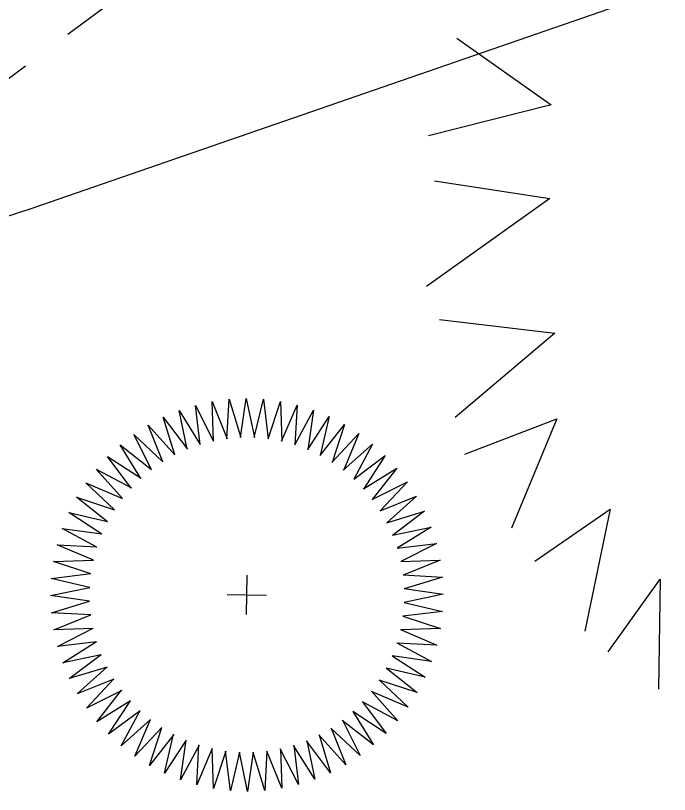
# Model space of a CAD drawing. Extents: x 352140 to 354978, y 6304672 to 6307963.
# Drawn here: x 352458.7 to 352464.86, y 6305733.27 to 6305740.61 of the extents above; entities that cross this region are included whole.
import ezdxf

# ---------------------------------------------------------------- set-up
doc = ezdxf.new("R2010")
doc.units = 0
doc.linetypes.add('DASHDOT', pattern=[1, 0.5, -0.25, 0, -0.25])
doc.linetypes.add('HIDDENX2', pattern=[0.75, 0.5, -0.25])
doc.layers.get('0').update_dxf_attribs({"linetype": 'CONTINUOUS'})
for name, color, linetype in [('03_S2_Pav ext_Borde vereda', 7, 'CONTINUOUS'), ('1-ACOPIO', 252, 'HIDDENX2'), ('1-CERCO', 252, 'CERCO_LINE'), ('Paisajismo', 253, 'CONTINUOUS'), ('Z-CIRUE', 253, 'CONTINUOUS')]:
    doc.layers.add(name, color=color, linetype=linetype)
doc.layers.add('0_ASD_LINEA OFICIAL', color=253, linetype='DASHDOT', lineweight=20)
doc.linetypes.add('CERCO_LINE', pattern='A,0.5,-0.2,[" X ",STANDARD,S=0.1,R=0,X=-0.1,Y=-0.05],-0.25', length=0.95)

# ---------------------------------------------------------------- blocks, each defined once
blk = doc.blocks.new('CIRUE')
at = {"linetype": 'Continuous'}
for p, q in [((-0.2120029029638317, 1.468401435830856), (-0.1969811779745214, 1.839601242086701)), ((-0.1969811779745214, 1.839601242086701), (-0.0814066222437759, 1.481390591614399)), ((-0.0832166473801408, 1.481290446781031), (-0.0359000681928592, 1.849771506264233)), ((-0.0359000681928592, 1.849771506264233), (0.04801388395299, 1.482848255299587)), ((0.0462038588157156, 1.48290389131671), (0.1254555126124615, 1.845854730562905)), ((0.1254555126124615, 1.845854730562905), (0.1770709014926979, 1.473026643501271)), ((-0.5134314329707195, 1.777444682234545), (-0.3374101976942256, 1.444745000771491)), ((-0.4637670138035901, 1.40927889352497), (-0.5134314329707195, 1.777444682234545)), ((-0.3565638243244393, 1.815432955656206), (-0.2102077140998517, 1.468657361518126)), ((-0.3391757140143454, 1.444333294236912), (-0.3565638243244393, 1.815432955656206)), ((0.1752720035601669, 1.473241769441302), (0.2858541538998907, 1.827899132864559)), ((0.2858541538998907, 1.827899132864559), (0.3047778183199625, 1.45198881037777)), ((0.3030048838645598, 1.452356008102697), (0.4440792813975349, 1.796034530545967)), ((0.4440792813975349, 1.796034530545967), (0.4301702767770621, 1.419897954918497)), ((-0.6663933931222346, 1.725940565391738), (-0.4620460063033534, 1.409846380913223)), ((-0.5848272809589616, 1.363501577516899), (-0.6663933931222346, 1.725940565391738)), ((0.428434432999893, 1.420420933490277), (0.5989254480427917, 1.750490885813633)), ((0.5506037114546416, 1.377677635025293), (0.7492094611689026, 1.691627978257429)), ((0.5989254480427917, 1.750490885813633), (0.5522839192144602, 1.376998875599384)), ((0.7492094611689026, 1.691627978257429), (0.6701951877175816, 1.323629097602407)), ((-0.8142813483846112, 1.661287802845209), (-0.5831619094687994, 1.36421000948576)), ((-0.7014403756993488, 1.307342580456861), (-0.8142813483846112, 1.661287802845209)), ((0.6685780341158534, 1.324448801608924), (0.89379634600391, 1.619894605093577)), ((0.89379634600391, 1.619894605093577), (0.7830064878662597, 1.260178073057205)), ((-0.9559751602610049, 1.583998245970179), (-0.6998417674367374, 1.308191957006557)), ((-0.8127124126649505, 1.241224736093727), (-0.9559751602610049, 1.583998245970179)), ((-1.090391780918253, 1.494646800286318), (-0.8111954038940894, 1.242215057220619)), ((-0.9178014334456748, 1.165671022992683), (-1.090391780918253, 1.494646800286318)), ((0.7814672246868213, 1.261135012575323), (1.031577091243889, 1.53583599930198)), ((1.031577091243889, 1.53583599930198), (0.8898610249634658, 1.187135398923601)), ((-1.216507507613642, 1.39393447962766), (-0.9163771513722168, 1.166787452430299)), ((-1.015902570303297, 1.081241510410337), (-1.216507507613642, 1.39393447962766)), ((0.8884107794165175, 1.188222155818266), (1.161509448807919, 1.440075284288014)), ((1.161509448807919, 1.440075284288014), (0.9899390950085944, 1.10506856259326)), ((0.9885889942952417, 1.10627400966041), (1.282599388502604, 1.333369109906471)), ((1.282599388502604, 1.333369109906471), (1.082484048155493, 1.01458585119849)), ((-1.333369109906016, 1.282595679437236), (-1.014582142132895, 1.082487757224499)), ((-1.10627400966041, 0.9885889942954691), (-1.333369109906016, 1.282595679437236)), ((1.08124521947957, 1.015902570303069), (1.393930770558654, 1.216507507613869)), ((1.393930770558654, 1.216507507613869), (1.166791161495894, 0.9163808604382666)), ((-1.440078993353382, 1.16150944881133), (-1.1050648535238, 0.9899390950122324)), ((-1.188225864887499, 0.888407070347057), (-1.440078993353382, 1.16150944881133)), ((-1.535832290235703, 1.031580800313122), (-1.187139107989424, 0.8898647340322441)), ((-1.261135012571685, 0.7814672246863665), (-1.535832290235703, 1.031580800313122)), ((1.165671022992683, 0.9178014334454474), (1.494650509352141, 1.090391780917798)), ((1.494650509352141, 1.090391780917798), (1.242218766289625, 0.811195403893862)), ((1.241228445159322, 0.8127087035995828), (1.583998245970179, 0.9559751602605502)), ((1.583998245970179, 0.9559751602605502), (1.308191957006784, 0.6998417674335542)), ((-1.619894605097215, 0.8937963460036826), (-1.260178073053794, 0.7830101969318548)), ((-1.324445092539463, 0.6685743250466203), (-1.619894605097215, 0.8937963460036826)), ((1.307338871391039, 0.7014440847653987), (1.661287802845436, 0.8142813483880218)), ((1.661287802845436, 0.8142813483880218), (1.364210009482122, 0.5831582004032043)), ((-1.691631687326662, 0.7492094611689026), (-1.323625388537039, 0.6701951877171268)), ((-1.377673925959243, 0.5506000023854085), (-1.691631687326662, 0.7492094611689026)), ((1.363497868447666, 0.584827280959189), (1.725936856325461, 0.6663971021914676)), ((1.725936856325461, 0.6663971021914676), (1.409846380909585, 0.4620422972338929)), ((-1.750490885817271, 0.5989254480423369), (-1.377002584665206, 0.5522839192115043)), ((-1.420420933493915, 0.4284381420688987), (-1.750490885817271, 0.5989254480423369)), ((-1.796030821476961, 0.4440792813973076), (-1.419894245848809, 0.4301702767770621)), ((-1.452356008099741, 0.3030085929337929), (-1.796030821476961, 0.4440792813973076)), ((1.40927889352497, 0.4637670138072281), (1.777448391303551, 0.5134314329736753)), ((1.777448391303551, 0.5134314329736753), (1.444748709840496, 0.3374101976937709)), ((-1.827899132864331, 0.285857862968669), (-1.451985101311948, 0.3047741092507295)), ((1.444337003305918, 0.3391720049451123), (1.815432955656433, 0.3565601152552063)), ((1.815432955656433, 0.3565601152552063), (1.468661070583948, 0.2102040050340293)), ((-1.473238060371841, 0.1752720035635775), (-1.827899132864331, 0.285857862968669)), ((-1.8458584396285, 0.1254518035432284), (-1.473022934432265, 0.1770671924239196)), ((0, -0.1854571040109931), (0, 0.1854571040109931)), ((1.468401435830856, 0.212002902963377), (1.839601242083518, 0.1969811779745214)), ((1.839601242083518, 0.1969811779745214), (1.481390591614399, 0.0814066222435486)), ((-1.482907600382532, 0.0462038588157156), (-1.8458584396285, 0.1254518035432284)), ((1.481290446780804, 0.0832166473803682), (1.849767797195454, 0.0359037772616375)), ((-1.849767797195454, -0.0359037772616375), (-1.482848255296631, 0.0480138839525353)), ((-0.185453394945398, 0), (0.185453394945398, 0)), ((1.849767797195454, 0.0359037772616375), (1.482848255296631, -0.0480138839525353)), ((-1.481290446780804, -0.0832166473803682), (-1.849767797195454, -0.0359037772616375)), ((1.482907600382532, -0.0462038588157156), (1.8458584396285, -0.1254518035432284)), ((-1.839601242083518, -0.1969811779745214), (-1.481390591614399, -0.0814066222435486)), ((1.8458584396285, -0.1254518035432284), (1.473022934432265, -0.1770671924239196)), ((-1.468401435830856, -0.212002902963377), (-1.839601242083518, -0.1969811779745214)), ((-1.815432955656433, -0.3565601152552063), (-1.468661070583948, -0.2102040050340293)), ((1.473238060371841, -0.1752720035635775), (1.827899132864331, -0.285857862968669)), ((1.827899132864331, -0.285857862968669), (1.451985101311948, -0.3047741092507295)), ((-1.444337003305918, -0.3391720049451123), (-1.815432955656433, -0.3565601152552063)), ((-1.777448391303551, -0.5134314329736753), (-1.444748709840496, -0.3374101976937709)), ((1.452356008099741, -0.3030085929337929), (1.796030821476961, -0.4440792813973076)), ((1.796030821476961, -0.4440792813973076), (1.419894245848809, -0.4301702767770621)), ((1.420420933493915, -0.4284381420688987), (1.750490885817271, -0.5989254480423369)), ((-1.40927889352497, -0.4637670138072281), (-1.777448391303551, -0.5134314329736753)), ((-1.725936856325461, -0.6663971021914676), (-1.409846380909585, -0.4620422972338929)), ((-1.363497868447666, -0.584827280959189), (-1.725936856325461, -0.6663971021914676)), ((-1.661287802845436, -0.8142813483880218), (-1.364210009482122, -0.5831582004032043)), ((1.750490885817271, -0.5989254480423369), (1.377002584665206, -0.5522839192115043)), ((1.377673925959243, -0.5506000023854085), (1.691631687326662, -0.7492094611689026)), ((-1.307338871391039, -0.7014440847653987), (-1.661287802845436, -0.8142813483880218)), ((-1.583998245970179, -0.9559751602605502), (-1.308191957006784, -0.6998417674335542)), ((1.691631687326662, -0.7492094611689026), (1.323625388537039, -0.6701951877171268)), ((1.324445092539463, -0.6685743250466203), (1.619894605097215, -0.8937963460036826)), ((1.619894605097215, -0.8937963460036826), (1.260178073053794, -0.7830101969318548)), ((1.261135012571685, -0.7814672246863665), (1.535832290235703, -1.031580800313122)), ((-1.241228445159322, -0.8127087035995828), (-1.583998245970179, -0.9559751602605502)), ((-1.494650509352141, -1.090391780917798), (-1.242218766289625, -0.811195403893862)), ((-1.165671022992683, -0.9178014334454474), (-1.494650509352141, -1.090391780917798)), ((-1.393930770558654, -1.216507507613869), (-1.166791161495894, -0.9163808604382666)), ((1.535832290235703, -1.031580800313122), (1.187139107989424, -0.8898647340322441)), ((1.188225864887499, -0.888407070347057), (1.440078993353382, -1.16150944881133)), ((-1.08124521947957, -1.015902570303069), (-1.393930770558654, -1.216507507613869)), ((-1.282599388502604, -1.333369109906471), (-1.082484048155493, -1.01458585119849)), ((1.440078993353382, -1.16150944881133), (1.1050648535238, -0.9899390950122324)), ((1.10627400966041, -0.9885889942954691), (1.333369109906016, -1.282595679437236)), ((1.333369109906016, -1.282595679437236), (1.014582142132895, -1.082487757224499)), ((1.015902570303297, -1.081241510410337), (1.216507507613642, -1.39393447962766)), ((-0.9885889942952417, -1.10627400966041), (-1.282599388502604, -1.333369109906471)), ((-1.161509448807919, -1.440075284288014), (-0.9899390950085944, -1.10506856259326)), ((1.216507507613642, -1.39393447962766), (0.9163771513722168, -1.166787452430299)), ((0.9178014334456748, -1.165671022992683), (1.090391780918253, -1.494646800286318)), ((-0.8884107794165175, -1.188222155818266), (-1.161509448807919, -1.440075284288014)), ((-1.031577091243889, -1.53583599930198), (-0.8898610249634658, -1.187135398923601)), ((1.090391780918253, -1.494646800286318), (0.8111954038940894, -1.242215057220619)), ((0.8127124126649505, -1.241224736093727), (0.9559751602610049, -1.583998245970179)), ((-0.7814672246868213, -1.261135012575323), (-1.031577091243889, -1.53583599930198)), ((-0.89379634600391, -1.619894605093577), (-0.7830064878662597, -1.260178073057205)), ((0.9559751602610049, -1.583998245970179), (0.6998417674367374, -1.308191957006557)), ((0.7014403756993488, -1.307342580456861), (0.8142813483846112, -1.661287802845209)), ((-0.6685780341158534, -1.324448801608924), (-0.89379634600391, -1.619894605093577)), ((-0.7492094611689026, -1.691627978257429), (-0.6701951877175816, -1.323629097602407)), ((-0.5506037114546416, -1.377677635025293), (-0.7492094611689026, -1.691627978257429)), ((-0.5989254480427917, -1.750490885813633), (-0.5522839192144602, -1.376998875599384)), ((0.8142813483846112, -1.661287802845209), (0.5831619094687994, -1.36421000948576)), ((0.5848272809589616, -1.363501577516899), (0.6663933931222346, -1.725940565391738)), ((-0.428434432999893, -1.420420933490277), (-0.5989254480427917, -1.750490885813633)), ((-0.4440792813975349, -1.796034530545967), (-0.4301702767770621, -1.419897954918497)), ((-0.3030048838645598, -1.452356008102697), (-0.4440792813975349, -1.796034530545967)), ((-0.2858541538998907, -1.827899132864559), (-0.3047778183199625, -1.45198881037777)), ((0.5134314329707195, -1.777444682234545), (0.3374101976942256, -1.444745000771491)), ((0.3391757140143454, -1.444333294236912), (0.3565638243244393, -1.815432955656206)), ((0.6663933931222346, -1.725940565391738), (0.4620460063033534, -1.409846380913223)), ((0.4637670138035901, -1.40927889352497), (0.5134314329707195, -1.777444682234545)), ((-0.1752720035601669, -1.473241769441302), (-0.2858541538998907, -1.827899132864559)), ((-0.1254555126124615, -1.845854730562905), (-0.1770709014926979, -1.473026643501271)), ((-0.0462038588157156, -1.48290389131671), (-0.1254555126124615, -1.845854730562905)), ((0.0359000681928592, -1.849771506264233), (-0.04801388395299, -1.482848255299587)), ((0.0832166473801408, -1.481290446781031), (0.0359000681928592, -1.849771506264233)), ((0.1969811779745214, -1.839601242086701), (0.0814066222437759, -1.481390591614399)), ((0.2120029029638317, -1.468401435830856), (0.1969811779745214, -1.839601242086701)), ((0.3565638243244393, -1.815432955656206), (0.2102077140998517, -1.468657361518126))]:
    blk.add_line(p, q, dxfattribs=at)
blk = doc.blocks.new('A$C27410629')
at = {"true_color": 0x136734, "transparency": 33554559}
h = blk.add_hatch(dxfattribs=at)
h.set_pattern_fill('ANSI31', color=116, scale=0.5)
h.set_pattern_definition([(45, (-8759.562515186517, -519.1035735587502), (-1.122532015133644, 1.122532015133644), [])])
h.paths.add_polyline_path([(137.5068959888558, 1252.464406617455, 0.1176268807227723), (109.8147584422568, 1254.193915082658, 0.0669245107500281), (94.44469839795602, 1249.334472017372, 0.3153492887079504), (64.30173641118381, 1196.270282113329, 0.0226826871159959), (65.7292635223912, 1185.310127003227), (112.3603922077091, 1218.953454515778), (153.4782689701005, 1161.962272479494), (172.1053089193083, 1139.480769404351), (187.9579650288579, 1141.807885415954), (193.565073162812, 1120.465553675225), (224.197974734232, 1050.129297271156), (250.6203797236194, 989.4787086543838), (268.1526288855184, 972.7353945672494, 7.2547007156e-06), (291.4898137452492, 983.2987389690225), (238.1945199318034, 1105.633967029937), (205.2934048173047, 1181.112163638985), (177.0531538182076, 1197.651557407602)])
at = {"layer": '0_ASD_LINEA OFICIAL', "ltscale": 8, "const_width": 0.5}
blk.add_lwpolyline([(250.6203797236194, 989.4787086543838), (268.1526288854875, 972.7353945673531, 7.2547007157e-06), (291.4898137452146, 983.2987389692971), (291.4898137452146, 983.2987389692971), (238.1945199318034, 1105.633967029937), (205.2934048173047, 1181.112163638985), (177.0531538182076, 1197.651557407602), (137.6146324061954, 1252.315079214)], format="xyb", dxfattribs=at)
blk = doc.blocks.new('1.0 - LO RECABARREN LOTEO PARQUE - VEGETACION EXISTENTE ETAPA MUNICIPAL__2024')
at = {"layer": 'Paisajismo'}
for p, q in [((352462.857148591, 6305740.392083103), (352463.744682434, 6305739.766022175)), ((352463.744682434, 6305739.766022175), (352462.5889468329, 6305739.474435114)), ((352462.6473821066, 6305739.050829679), (352463.7328453371, 6305738.883071552)), ((352463.7328453371, 6305738.883071552), (352462.5699088353, 6305738.054356197)), ((352462.6934318358, 6305737.744949996), (352463.7799636288, 6305737.615311809)), ((352463.7799636288, 6305737.615311809), (352462.8410617145, 6305736.821727245)), ((352462.9328672916, 6305736.475281013), (352463.8009304526, 6305736.808858962)), ((352463.8009304526, 6305736.808858962), (352463.3712081619, 6305735.778304546)), ((352463.5911729357, 6305735.46827444), (352464.3013204982, 6305735.957844558)), ((352464.3013204982, 6305735.957844558), (352464.061797612, 6305734.808999431)), ((352464.2833047954, 6305734.614020467), (352464.7725025895, 6305735.298562078)), ((352464.7725025895, 6305735.298562078), (352464.7586119356, 6305734.2624329))]:
    blk.add_line(p, q, dxfattribs=at)

msp = doc.modelspace()

# ---------------------------------------------------------------- linework, layer by layer
at = {"layer": '1-ACOPIO', "ltscale": 2, "flags": 128}
msp.add_lwpolyline([(352450.751, 6305737.575), (352457.975, 6305739.524), (352466.583, 6305745.937999999), (352475.9160000001, 6305748.357000001), (352482.482, 6305751.029), (352493.443, 6305754.061000001), (352504.449, 6305758.21), (352518.8020000001, 6305761.932999999), (352528.2410000001, 6305765.237000001), (352538.24, 6305767.312999999), (352547.4960000001, 6305771.467), (352557.026, 6305771.731000001), (352565.1710000001, 6305774.52), (352575.3, 6305776.573), (352575.6710000001, 6305780.637999999), (352576.652, 6305789.475), (352577.88, 6305797.391), (352578.714, 6305806.375), (352575.487, 6305808.177999999), (352564.134, 6305804.882), (352554.108, 6305802.536), (352542.576, 6305798.092999999), (352531.509, 6305794.931), (352522.924, 6305790.812000001), (352510.912, 6305785.835), (352501.748, 6305784.339), (352491.4370000001, 6305782.799), (352482.025, 6305780.215), (352472.323, 6305776.972999999), (352464.136, 6305774.411), (352457.401, 6305772.041), (352450.0720000001, 6305782.659), (352447.321, 6305788.646000001), (352448.914, 6305796.063999999), (352448.9420000001, 6305806.547999999), (352444.5070000001, 6305814.271000001), (352438.054, 6305819.282000001)], dxfattribs=at)
at = {"layer": '1-CERCO', "ltscale": 6, "flags": 128}
for points in [[(352458.845, 6305738.79), (352467.526, 6305741.789)], [(352446.439, 6305734.754), (352458.845, 6305738.79)]]:
    msp.add_lwpolyline(points, dxfattribs=at)

# ---------------------------------------------------------------- block references
at = {"layer": '03_S2_Pav ext_Borde vereda', "linetype": 'Continuous'}
msp.add_blockref('A$C27410629', (352203.9623478023, 6304761.713605438), dxfattribs=at)
at = {"layer": 'Paisajismo'}
msp.add_blockref('1.0 - LO RECABARREN LOTEO PARQUE - VEGETACION EXISTENTE ETAPA MUNICIPAL__2024', (0, 0), dxfattribs=at)
at = {"layer": 'Z-CIRUE', "rotation": 359.090101839884}
msp.add_blockref('CIRUE', (352460.8790574526, 6305735.148972766), dxfattribs=at)

doc.saveas('drawing.dxf')
